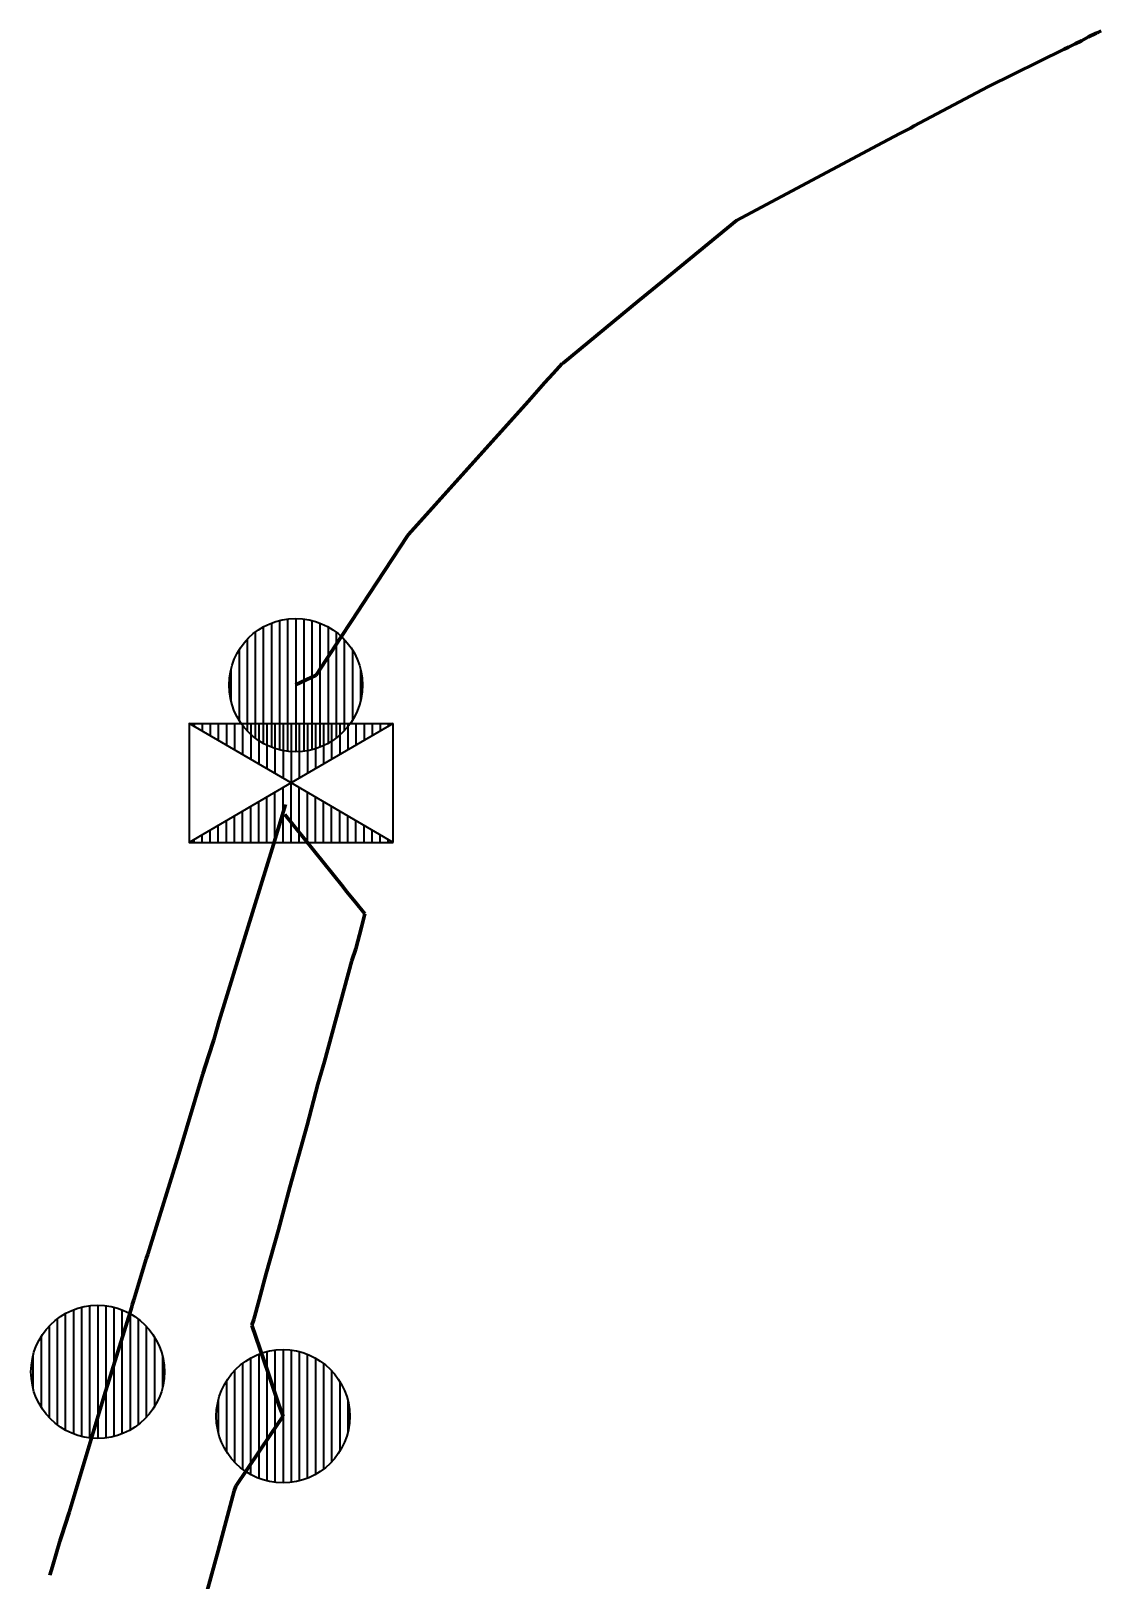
# Model space of a CAD drawing. Header units: metres. Extents: x 599858 to 604937, y 1147506 to 1148114.
# Drawn here: x 603416.26 to 603436.09, y 1147773.9 to 1147802.61 of the extents above; entities that cross this region are included whole.
import ezdxf

# ---------------------------------------------------------------- set-up
doc = ezdxf.new("R2010")
doc.units = ezdxf.units.M
doc.header["$MEASUREMENT"] = 0
doc.linetypes.add('DGN Style 7', pattern=[105.626894, 47.532102, -21.125379, 15.844034, -21.125379])
for name, color, linetype, lineweight in [('TF_E_---_Mast-_2', 1, 'Continuous', 40), ('TF_E_---_Skab-_2', 1, 'Continuous', 40), ('TF_E_LS-_Kabl-_2', 1, 'DGN Style 7', 70)]:
    doc.layers.add(name, color=color, linetype=linetype, lineweight=lineweight)

# ---------------------------------------------------------------- blocks, each defined once
blk = doc.blocks.new('ESKAB')
at = {"layer": 'TF_E_---_Skab-_2'}
for p, q in [((-1.89878, 1.117269), (-1.89878, -1.090731)), ((1.87722, -1.090731), (1.87722, 1.117269))]:
    blk.add_line(p, q, dxfattribs=at)
at = {"layer": 'TF_E_---_Skab-_2', "flags": 128}
for points in [[(1.87722, 1.117269), (-0.01078, 0.013269), (-1.89878, 1.117269)], [(1.87722, -1.090731), (-0.01078, 0.013269), (-1.89878, -1.090731)]]:
    blk.add_lwpolyline(points, close=True, dxfattribs=at)
for points in [[(-1.81078, 1.117269), (-1.81078, 1.065811)], [(-1.66078, 1.117269), (-1.66078, 0.978099)], [(-1.51078, 1.117269), (-1.51078, 0.890388)], [(-1.36078, 1.117269), (-1.36078, 0.802676)], [(-1.21078, 1.117269), (-1.21078, 0.714964)], [(-1.06078, 1.117269), (-1.06078, 0.627252)], [(-0.91078, 1.117269), (-0.91078, 0.53954)], [(-0.76078, 1.117269), (-0.76078, 0.451828)], [(-0.61078, 1.117269), (-0.61078, 0.364116)], [(-0.46078, 1.117269), (-0.46078, 0.276404)], [(-0.31078, 1.117269), (-0.31078, 0.188693)], [(-0.16078, 1.117269), (-0.16078, 0.100981)], [(-0.01078, 1.117269), (-0.01078, 0.013269)], [(0.13922, 1.117269), (0.13922, 0.100981)], [(0.28922, 1.117269), (0.28922, 0.188693)], [(0.43922, 1.117269), (0.43922, 0.276404)], [(0.58922, 1.117269), (0.58922, 0.364116)], [(0.73922, 1.117269), (0.73922, 0.451828)], [(0.88922, 1.117269), (0.88922, 0.53954)], [(1.03922, 1.117269), (1.03922, 0.627252)], [(1.18922, 1.117269), (1.18922, 0.714964)], [(1.33922, 1.117269), (1.33922, 0.802676)], [(1.48922, 1.117269), (1.48922, 0.890388)], [(1.63922, 1.117269), (1.63922, 0.978099)], [(1.78922, 1.117269), (1.78922, 1.065811)], [(-0.01078, -1.090731), (-0.01078, 0.013269)], [(-0.46078, -1.090731), (-0.46078, -0.249867)], [(-0.31078, -1.090731), (-0.31078, -0.162155)], [(-0.16078, -1.090731), (-0.16078, -0.074443)], [(0.13922, -1.090731), (0.13922, -0.074443)], [(0.28922, -1.090731), (0.28922, -0.162155)], [(0.43922, -1.090731), (0.43922, -0.249867)], [(-0.91078, -1.090731), (-0.91078, -0.513002)], [(-0.76078, -1.090731), (-0.76078, -0.42529)], [(-0.61078, -1.090731), (-0.61078, -0.337579)], [(0.58922, -1.090731), (0.58922, -0.337579)], [(0.73922, -1.090731), (0.73922, -0.42529)], [(0.88922, -1.090731), (0.88922, -0.513002)], [(-1.36078, -1.090731), (-1.36078, -0.776138)], [(-1.21078, -1.090731), (-1.21078, -0.688426)], [(-1.06078, -1.090731), (-1.06078, -0.600714)], [(1.03922, -1.090731), (1.03922, -0.600714)], [(1.18922, -1.090731), (1.18922, -0.688426)], [(1.33922, -1.090731), (1.33922, -0.776138)], [(-1.81078, -1.090731), (-1.81078, -1.039273)], [(-1.66078, -1.090731), (-1.66078, -0.951562)], [(-1.51078, -1.090731), (-1.51078, -0.86385)], [(1.48922, -1.090731), (1.48922, -0.86385)], [(1.63922, -1.090731), (1.63922, -0.951562)], [(1.78922, -1.090731), (1.78922, -1.039273)]]:
    blk.add_lwpolyline(points, dxfattribs=at)
blk = doc.blocks.new('ELMAST_7')
at = {"layer": 'TF_E_---_Mast-_2', "flags": 128}
for points in [[(-0.45, 1.150898), (-0.45, 0), (-0.45, -1.150898)], [(-0.3, 1.198777), (-0.3, 0), (-0.3, -1.198777)], [(-0.15, 1.226608), (-0.15, 0), (-0.15, -1.226608)], [(0, 1.235745), (0, 0), (0, -1.235745)], [(0.15, 1.226608), (0.15, 0), (0.15, -1.226608)], [(0.3, 1.198777), (0.3, 0), (0.3, -1.198777)], [(0.45, 1.150898), (0.45, 0), (0.45, -1.150898)], [(-0.75, 0.982124), (-0.75, 0), (-0.75, -0.982124)], [(-0.6, 1.080309), (-0.6, 0), (-0.6, -1.080309)], [(0.6, 1.080309), (0.6, 0), (0.6, -1.080309)], [(0.75, 0.982124), (0.75, 0), (0.75, -0.982124)], [(-1.05, 0.651588), (-1.05, 0), (-1.05, -0.651588)], [(-0.9, 0.846798), (-0.9, 0), (-0.9, -0.846798)], [(0.9, 0.846798), (0.9, 0), (0.9, -0.846798)], [(1.05, 0.651588), (1.05, 0), (1.05, -0.651588)], [(-1.2, 0.295071), (-1.2, 0), (-1.2, -0.295071)], [(1.2, 0.295071), (1.2, 0), (1.2, -0.295071)]]:
    blk.add_lwpolyline(points, dxfattribs=at)
at = {"layer": 'TF_E_---_Mast-_2'}
blk.add_circle((0, 0), 1.235745, dxfattribs=at)
blk = doc.blocks.new('ELMAST_8')
at = {"layer": 'TF_E_---_Mast-_2', "flags": 128}
for points in [[(-0.45, 1.150898), (-0.45, 0), (-0.45, -1.150898)], [(-0.3, 1.198777), (-0.3, 0), (-0.3, -1.198777)], [(-0.15, 1.226608), (-0.15, 0), (-0.15, -1.226608)], [(0, 1.235745), (0, 0), (0, -1.235745)], [(0.15, 1.226608), (0.15, 0), (0.15, -1.226608)], [(0.3, 1.198777), (0.3, 0), (0.3, -1.198777)], [(0.45, 1.150898), (0.45, 0), (0.45, -1.150898)], [(-0.75, 0.982124), (-0.75, 0), (-0.75, -0.982124)], [(-0.6, 1.080309), (-0.6, 0), (-0.6, -1.080309)], [(0.6, 1.080309), (0.6, 0), (0.6, -1.080309)], [(0.75, 0.982124), (0.75, 0), (0.75, -0.982124)], [(-1.05, 0.651588), (-1.05, 0), (-1.05, -0.651588)], [(-0.9, 0.846798), (-0.9, 0), (-0.9, -0.846798)], [(0.9, 0.846798), (0.9, 0), (0.9, -0.846798)], [(1.05, 0.651588), (1.05, 0), (1.05, -0.651588)], [(-1.2, 0.295071), (-1.2, 0), (-1.2, -0.295071)], [(1.2, 0.295071), (1.2, 0), (1.2, -0.295071)]]:
    blk.add_lwpolyline(points, dxfattribs=at)
at = {"layer": 'TF_E_---_Mast-_2'}
blk.add_circle((0, 0), 1.235745, dxfattribs=at)
blk = doc.blocks.new('ELMAST_9')
at = {"layer": 'TF_E_---_Mast-_2', "flags": 128}
for points in [[(-0.45, 1.150898), (-0.45, 0), (-0.45, -1.150898)], [(-0.3, 1.198777), (-0.3, 0), (-0.3, -1.198777)], [(-0.15, 1.226608), (-0.15, 0), (-0.15, -1.226608)], [(0, 1.235745), (0, 0), (0, -1.235745)], [(0.15, 1.226608), (0.15, 0), (0.15, -1.226608)], [(0.3, 1.198777), (0.3, 0), (0.3, -1.198777)], [(0.45, 1.150898), (0.45, 0), (0.45, -1.150898)], [(-0.75, 0.982124), (-0.75, 0), (-0.75, -0.982124)], [(-0.6, 1.080309), (-0.6, 0), (-0.6, -1.080309)], [(0.6, 1.080309), (0.6, 0), (0.6, -1.080309)], [(0.75, 0.982124), (0.75, 0), (0.75, -0.982124)], [(-1.05, 0.651588), (-1.05, 0), (-1.05, -0.651588)], [(-0.9, 0.846798), (-0.9, 0), (-0.9, -0.846798)], [(0.9, 0.846798), (0.9, 0), (0.9, -0.846798)], [(1.05, 0.651588), (1.05, 0), (1.05, -0.651588)], [(-1.2, 0.295071), (-1.2, 0), (-1.2, -0.295071)], [(1.2, 0.295071), (1.2, 0), (1.2, -0.295071)]]:
    blk.add_lwpolyline(points, dxfattribs=at)
at = {"layer": 'TF_E_---_Mast-_2'}
blk.add_circle((0, 0), 1.235745, dxfattribs=at)
blk = doc.blocks.new('ELMAST_24')
at = {"layer": 'TF_E_---_Mast-_2', "flags": 128}
for points in [[(-0.45, 1.150898), (-0.45, 0), (-0.45, -1.150898)], [(-0.3, 1.198777), (-0.3, 0), (-0.3, -1.198777)], [(-0.15, 1.226608), (-0.15, 0), (-0.15, -1.226608)], [(0, 1.235745), (0, 0), (0, -1.235745)], [(0.15, 1.226608), (0.15, 0), (0.15, -1.226608)], [(0.3, 1.198777), (0.3, 0), (0.3, -1.198777)], [(0.45, 1.150898), (0.45, 0), (0.45, -1.150898)], [(-0.75, 0.982124), (-0.75, 0), (-0.75, -0.982124)], [(-0.6, 1.080309), (-0.6, 0), (-0.6, -1.080309)], [(0.6, 1.080309), (0.6, 0), (0.6, -1.080309)], [(0.75, 0.982124), (0.75, 0), (0.75, -0.982124)], [(-1.05, 0.651588), (-1.05, 0), (-1.05, -0.651588)], [(-0.9, 0.846798), (-0.9, 0), (-0.9, -0.846798)], [(0.9, 0.846798), (0.9, 0), (0.9, -0.846798)], [(1.05, 0.651588), (1.05, 0), (1.05, -0.651588)], [(-1.2, 0.295071), (-1.2, 0), (-1.2, -0.295071)], [(1.2, 0.295071), (1.2, 0), (1.2, -0.295071)]]:
    blk.add_lwpolyline(points, dxfattribs=at)
at = {"layer": 'TF_E_---_Mast-_2'}
blk.add_circle((0, 0), 1.235745, dxfattribs=at)
blk = doc.blocks.new('ELMAST_25')
at = {"layer": 'TF_E_---_Mast-_2', "flags": 128}
for points in [[(-0.45, 1.150898), (-0.45, 0), (-0.45, -1.150898)], [(-0.3, 1.198777), (-0.3, 0), (-0.3, -1.198777)], [(-0.15, 1.226608), (-0.15, 0), (-0.15, -1.226608)], [(0, 1.235745), (0, 0), (0, -1.235745)], [(0.15, 1.226608), (0.15, 0), (0.15, -1.226608)], [(0.3, 1.198777), (0.3, 0), (0.3, -1.198777)], [(0.45, 1.150898), (0.45, 0), (0.45, -1.150898)], [(-0.75, 0.982124), (-0.75, 0), (-0.75, -0.982124)], [(-0.6, 1.080309), (-0.6, 0), (-0.6, -1.080309)], [(0.6, 1.080309), (0.6, 0), (0.6, -1.080309)], [(0.75, 0.982124), (0.75, 0), (0.75, -0.982124)], [(-1.05, 0.651588), (-1.05, 0), (-1.05, -0.651588)], [(-0.9, 0.846798), (-0.9, 0), (-0.9, -0.846798)], [(0.9, 0.846798), (0.9, 0), (0.9, -0.846798)], [(1.05, 0.651588), (1.05, 0), (1.05, -0.651588)], [(-1.2, 0.295071), (-1.2, 0), (-1.2, -0.295071)], [(1.2, 0.295071), (1.2, 0), (1.2, -0.295071)]]:
    blk.add_lwpolyline(points, dxfattribs=at)
at = {"layer": 'TF_E_---_Mast-_2'}
blk.add_circle((0, 0), 1.235745, dxfattribs=at)

msp = doc.modelspace()

# ---------------------------------------------------------------- linework, layer by layer
at = {"layer": 'TF_E_LS-_Kabl-_2', "flags": 128}
for points in [[(603436.09, 1147802.61), (603436.03, 1147802.58), (603436.01, 1147802.57), (603436, 1147802.57), (603435.86, 1147802.5), (603435.73, 1147802.43), (603435.61, 1147802.37), (603435.49, 1147802.31), (603435.41, 1147802.27), (603434.008024, 1147801.58183), (603433.89, 1147801.52), (603432.63, 1147800.85), (603432.56, 1147800.81), (603432.36, 1147800.71), (603432.05, 1147800.54), (603430.17, 1147799.54), (603429.338455, 1147799.099312), (603427.95, 1147797.96), (603427.52, 1147797.61), (603426.13, 1147796.46), (603426.10689, 1147796.447011), (603425.94, 1147796.26), (603425.78, 1147796.09), (603425.48, 1147795.75), (603424.3, 1147794.44), (603423.257426, 1147793.276301), (603423.24, 1147793.25), (603422.53, 1147792.17), (603422.2, 1147791.67), (603422, 1147791.36), (603421.545153, 1147790.669871), (603421.165701, 1147790.488832)], [(603436.09, 1147802.61), (603436.03, 1147802.58), (603436.01, 1147802.57), (603436, 1147802.57), (603435.86, 1147802.5), (603435.73, 1147802.43), (603435.61, 1147802.37), (603435.49, 1147802.31), (603435.41, 1147802.27), (603434.008024, 1147801.581837), (603433.89, 1147801.52), (603432.63, 1147800.85), (603432.56, 1147800.81), (603432.36, 1147800.71), (603432.05, 1147800.54), (603430.17, 1147799.54), (603429.338458, 1147799.099345), (603427.95, 1147797.96), (603427.52, 1147797.61), (603426.13, 1147796.46), (603426.106892, 1147796.44707), (603425.94, 1147796.26), (603425.78, 1147796.09), (603425.48, 1147795.75), (603424.3, 1147794.44), (603423.257424, 1147793.276245), (603423.24, 1147793.25), (603422.53, 1147792.17), (603422.2, 1147791.67), (603422, 1147791.36), (603421.545148, 1147790.669896), (603421.165712, 1147790.488821)], [(603420.98, 1147788.27), (603420.73, 1147787.45), (603420.63, 1147787.11), (603420.26, 1147785.93), (603419.75, 1147784.26), (603419.71, 1147784.11), (603419.65, 1147783.91), (603419.55, 1147783.61), (603419.45, 1147783.28), (603419, 1147781.79), (603418.48, 1147780.1), (603418.43, 1147779.94), (603418.4, 1147779.85), (603418.17, 1147779.09), (603418.14, 1147779), (603418.13, 1147778.96), (603417.62, 1147777.31), (603416.97, 1147775.15), (603416.83, 1147774.71), (603416.8, 1147774.62), (603416.66, 1147774.15), (603416.609683, 1147773.987141)], [(603420.98, 1147788.27), (603420.73, 1147787.45), (603420.63, 1147787.11), (603420.26, 1147785.93), (603419.75, 1147784.26), (603419.71, 1147784.11), (603419.65, 1147783.91), (603419.55, 1147783.61), (603419.45, 1147783.28), (603419, 1147781.79), (603418.48, 1147780.1), (603418.43, 1147779.94), (603418.4, 1147779.85), (603418.17, 1147779.09), (603418.14, 1147779), (603418.13, 1147778.96), (603417.62, 1147777.31), (603416.97, 1147775.15), (603416.83, 1147774.71), (603416.8, 1147774.62), (603416.66, 1147774.15), (603416.609704, 1147773.987113)], [(603420.97, 1147788.09), (603422.04, 1147786.75), (603422.11, 1147786.66), (603422.27, 1147786.47), (603422.449936, 1147786.243762), (603422.39, 1147786), (603422.28, 1147785.6), (603422.21, 1147785.38), (603421.7, 1147783.51), (603421.58, 1147783.09), (603421.38, 1147782.33), (603421.06, 1147781.18), (603420.85, 1147780.39), (603420.62, 1147779.58), (603420.49, 1147779.09), (603420.39, 1147778.73), (603420.357386, 1147778.624801), (603420.66, 1147777.74), (603420.86, 1147777.13), (603420.933169, 1147776.932965)], [(603420.97, 1147788.09), (603422.04, 1147786.75), (603422.11, 1147786.66), (603422.27, 1147786.47), (603422.449973, 1147786.243764), (603422.39, 1147786), (603422.28, 1147785.6), (603422.21, 1147785.38), (603421.7, 1147783.51), (603421.58, 1147783.09), (603421.38, 1147782.33), (603421.06, 1147781.18), (603420.85, 1147780.39), (603420.62, 1147779.58), (603420.49, 1147779.09), (603420.39, 1147778.73), (603420.357437, 1147778.624777), (603420.66, 1147777.74), (603420.86, 1147777.13), (603420.933201, 1147776.933001)], [(603420.93, 1147776.93), (603420.71, 1147776.6), (603420.061678, 1147775.63675), (603420.03, 1147775.55), (603419.73, 1147774.44), (603419.46, 1147773.45), (603419.27, 1147772.76), (603419.02, 1147771.81), (603418.64, 1147770.45), (603418.3, 1147769.18), (603418.2915, 1147769.148596), (603418.41, 1147768.09), (603418.44, 1147767.78), (603418.497734, 1147767.22555)], [(603420.93, 1147776.93), (603420.71, 1147776.6), (603420.061672, 1147775.636764), (603420.03, 1147775.55), (603419.73, 1147774.44), (603419.46, 1147773.45), (603419.27, 1147772.76), (603419.02, 1147771.81), (603418.64, 1147770.45), (603418.3, 1147769.18), (603418.291536, 1147769.148595), (603418.41, 1147768.09), (603418.44, 1147767.78), (603418.497771, 1147767.225549)]]:
    msp.add_lwpolyline(points, dxfattribs=at)

# ---------------------------------------------------------------- block references
at = {"layer": 'TF_E_---_Mast-_2'}
for name, p in [('ELMAST_7', (603421.168381, 1147790.485724)), ('ELMAST_7', (603421.168402, 1147790.485736)), ('ELMAST_25', (603417.499312, 1147777.756997)), ('ELMAST_8', (603417.499359, 1147777.757009)), ('ELMAST_9', (603420.933169, 1147776.932965)), ('ELMAST_24', (603420.933201, 1147776.933001))]:
    msp.add_blockref(name, p, dxfattribs=at)
at = {"layer": 'TF_E_---_Skab-_2'}
msp.add_blockref('ESKAB', (603421.095276, 1147788.65835), dxfattribs=at)

doc.saveas('drawing.dxf')
